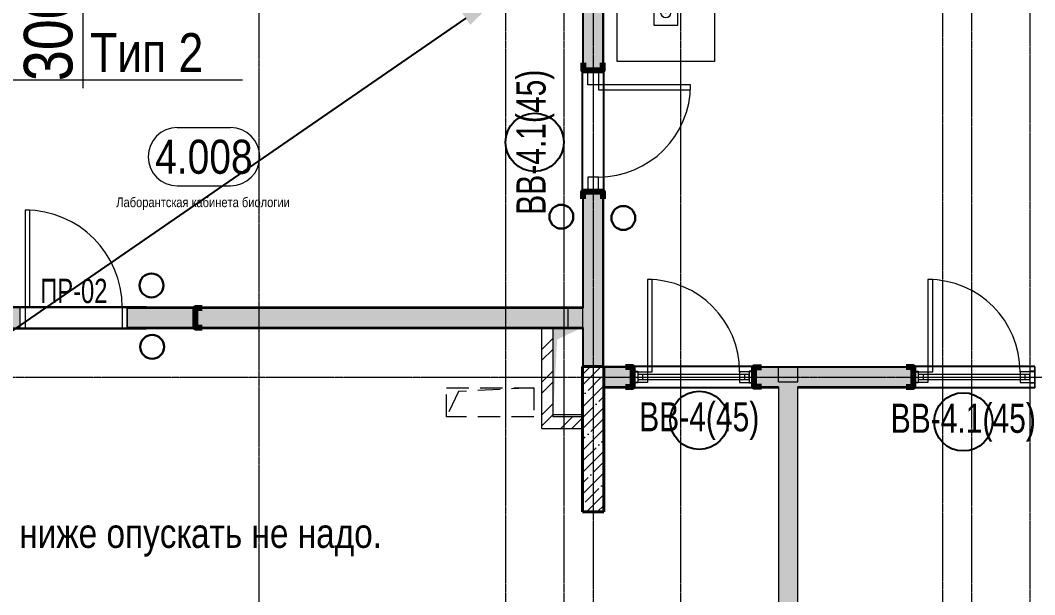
# Model space of a CAD drawing. Header units: millimetres. Extents: x -231292 to 573618, y -153144 to 564035.
# Drawn here: x 97929 to 108379, y 371759 to 377677 of the extents above; entities that cross this region are included whole.
import ezdxf
from ezdxf import colors
from ezdxf.entities.mleader import LeaderData, LeaderLine
from ezdxf.enums import TextEntityAlignment as Align
from ezdxf.math import Vec2, Vec3

# ---------------------------------------------------------------- set-up
doc = ezdxf.new("R2010")
doc.units = ezdxf.units.MM
for name, pattern in [('CENTER2', [28.575, 19.05, -3.175, 3.175, -3.175]), ('HIDDEN', [9.525, 6.35, -3.175]), ('HIDDEN2', [4.7625, 3.175, -1.5875])]:
    doc.linetypes.add(name, pattern=pattern)
doc.layers.get('0').update_dxf_attribs({"color": 250})
doc.layers.get('Defpoints').update_dxf_attribs({"color": 250})
for name, color, linetype, lineweight in [('АР_Area', 250, 'Continuous', 5), ('АР_Витраж', 250, 'Continuous', 13), ('АР_Витраж марка', 250, 'Continuous', 9), ('АР_Двери', 250, 'Continuous', 9), ('АР_Двери_витраж', 250, 'Continuous', 9), ('АР_Колонны', 250, 'Continuous', 35), ('АР_Размеры обшивки', 250, 'Continuous', 5), ('АР_Стены ЖБ', 250, 'Continuous', 35), ('АР_Стены кирпич', 250, 'Continuous', 20), ('АР_Стены ПЕНОблок', 250, 'Continuous', 20), ('АР_Тонкая', 250, 'Continuous', 5), ('АР_Штриховка', 250, 'Continuous', 0), ('КМ_Фахверки', 250, 'Continuous', 80), ('ОВ_Классы', 250, 'Continuous', 0), ('ОВ_Отопление', 250, 'Continuous', 0), ('ОВ_Шахты', 250, 'Continuous', 5), ('Размеры зашивки ГКЛ', 250, 'Continuous', 0), ('РД_Воронки с кровли', 250, 'Continuous', 18), ('РД_Оси_100', 250, 'Continuous', 0), ('РД_проем_инж перемыч_фахверк', 250, 'Continuous', 18), ('СКУД', 250, 'Continuous', 30)]:
    doc.layers.add(name, color=color, linetype=linetype, lineweight=lineweight)
doc.layers.add('РД_Витраж_вн', color=250, linetype='Continuous')
doc.layers.add('РД_Перемычка инж проемов', color=250, linetype='Continuous')
doc.layers.add('РД_Проем', color=250, linetype='Continuous', lineweight=0, plot=False)
doc.layers.add('РД_проем_инж перемыч_подсчет', color=250, linetype='Continuous', lineweight=30, plot=False)
doc.styles.add('Arial0', font='arial.ttf')
doc.styles.add('Arial_09', font='ARIALN.TTF', dxfattribs={"width": 0.9})
doc.styles.add('style1', font='ARIALN.TTF')
doc.styles.add('ккк', font='isocpeur.ttf', dxfattribs={"width": 0.85, "oblique": 15})
doc.dimstyles.new('Dim200_ареал', dxfattribs={"dimscale": 100, "dimtxt": 5, "dimasz": 2.5, "dimexe": 2, "dimexo": 2, "dimgap": 1, "dimtad": 1, "dimzin": 12, "dimdsep": 46, "dimtxsty": 'style1', "dimblk": 'ARCHTICK', "dimcen": 3, "dimdle": 2, "dimclrd": 256, "dimclre": 256, "dimaunit": 1, "dimadec": 0, "dimazin": 3, "dimtfac": 1, "dimtmove": 1, "dimatfit": 3, "dimldrblk": 'OPEN30', "dimfxl": 5, "dimfxlon": 1, "dimtolj": 1, "dimtzin": 0, "dimlwd": 9, "dimlwe": 9, "dimarcsym": 0})

# ---------------------------------------------------------------- blocks, each defined once
blk = doc.blocks.new('otv')
at = {"linetype": 'Continuous'}
blk.add_lwpolyline([(0, -1), (0, 0), (1, 0), (1, -1)], close=True, dxfattribs=at)
blk.add_solid([(0, -1), (0, 0), (0.135, -0.137), (1, 0)], dxfattribs=at)
blk = doc.blocks.new('otv пунктир')
at = {"linetype": 'HIDDEN', "ltscale": 0.07}
blk.add_lwpolyline([(0, 0), (0, 1), (1, 1), (1, 0)], close=True, dxfattribs=at)
blk.add_lwpolyline([(0, 1), (0.135, 0.137), (1, 0)], dxfattribs=at)
blk = doc.blocks.new('Ф_пеноблок 200')
at = {"layer": 'КМ_Фахверки'}
blk.add_lwpolyline([(0, -75), (0, 0), (200, 0), (200, -75)], dxfattribs=at)
blk = doc.blocks.new('СОШ_2200_АР_ОСИ_М100_28.05.24')
at = {"layer": 'РД_Оси_100', "linetype": 'CENTER2'}
for p, q in [((49960, -6155), (49960, 139938.679)), ((33000, 7800), (85055, 7800))]:
    blk.add_line(p, q, dxfattribs=at)
for points in [[(52500, 139938.679), (52500, -5755), (52358.276, -6155)], [(53100, 139938.679), (53100, -5755), (52949.266, -6155)], [(54300, 139938.679), (54300, -6155)], [(57300, 139938.679), (57300, -6155)], [(53400, 70753.904), (53400, -5755), (53550, -6155)], [(57000, 70839.76), (57000, -5755), (56700, -6155)], [(57900, 70753.904), (57900, -6155)]]:
    blk.add_lwpolyline(points, dxfattribs=at)
blk = doc.blocks.new('A$Cd58bfb5e')
at = {"layer": 'РД_Воронки с кровли', "lineweight": 0, "ltscale": 2}
for p, q in [((-500, 0), (0, 150)), ((0, 150), (500, 0)), ((0, -150), (0, 150)), ((500, 0), (-500, 0)), ((500, 0), (0, -150)), ((0, -150), (-500, 0))]:
    blk.add_line(p, q, dxfattribs=at)
at = {"layer": 'РД_Воронки с кровли'}
for points in [[(1000, 500), (1000, -500), (-1000, -500), (-1000, 500)], [(625, -125), (625, 125), (375, 125), (375, -125)]]:
    blk.add_lwpolyline(points, close=True, dxfattribs=at)
at = {"layer": 'РД_Воронки с кровли', "linetype": 'Continuous', "lineweight": 0}
blk.add_lwpolyline([(-625, -125), (-375, -125), (-375, 125), (-625, 125)], close=True, dxfattribs=at)
at = {"layer": 'РД_Воронки с кровли', "lineweight": 0}
for centre in [(-500, 0), (500, 0)]:
    blk.add_circle(centre, 50, dxfattribs=at)
blk = doc.blocks.new('воронки с кровли')
at = {"layer": 'РД_Воронки с кровли', "lineweight": 70, "rotation": 270}
blk.add_blockref('A$Cd58bfb5e', (-177301, 204322), dxfattribs=at)
blk = doc.blocks.new('_ArchTick')
at = {"color": 0, "linetype": 'ByBlock', "const_width": 0.15}
blk.add_lwpolyline([(-0.5, -0.5), (0.5, 0.5)], dxfattribs=at)
blk = doc.blocks.new('*D769')
at = {"layer": 'Defpoints', "color": 0, "transparency": 16777216}
for p in [(97329, 378903), (98575, 378903), (97329, 378603)]:
    blk.add_point(p, dxfattribs=at)
at = {"layer": 'АР_Размеры обшивки', "lineweight": 9, "transparency": 16777216}
for p, q in [((98575, 378403), (98575, 379103)), ((98075, 378903), (98775, 378903)), ((98075, 378603), (98775, 378603)), ((98575, 376976), (98575, 378603))]:
    blk.add_line(p, q, dxfattribs=at)
at = {"layer": 'АР_Размеры обшивки', "lineweight": 9, "transparency": 16777216, "xscale": 250, "yscale": 250, "zscale": 250}
for p, rotation in [((98575, 378903), 90), ((98575, 378603), 270)]:
    blk.add_blockref('_ArchTick', p, dxfattribs=dict(at, rotation=rotation))
at = {"layer": 'АР_Размеры обшивки', "color": 0, "transparency": 16777216, "insert": (98219, 377528), "char_height": 500, "attachment_point": 5, "rotation": 90, "style": 'style1'}
blk.add_mtext('\\A1;300', dxfattribs=at)
blk = doc.blocks.new('_Open30')
at = {"color": 0, "linetype": 'ByBlock', "lineweight": -2}
for p, q in [((-1, 0.268), (0, 0)), ((0, 0), (-1, -0.268)), ((0, 0), (-1, 0))]:
    blk.add_line(p, q, dxfattribs=at)
blk = doc.blocks.new('MOK-МаркаПом_овал_ареал')
for p, q in [((-2.75, 3), (2.75, 3)), ((-2.75, -3), (2.75, -3))]:
    blk.add_line(p, q)
for centre, radius, start, end in [((-2.75, 0), 3, 90, 270), ((2.75, 0), 3, 270, 90), ((-3.75, 0), 3.5, 0, 0.001)]:
    blk.add_arc(centre, radius, start, end)
at = {"color": 0, "style": 'style1'}
blk.add_attdef('АР-ПОМЕЩЕНИЕ:НОМЕР', text='', height=3.5, dxfattribs=at).set_placement((0, 0), align=Align.MIDDLE)
at = {"layer": 'Defpoints', "color": 2, "style": 'style1'}
blk.add_attdef('АР-ПОМЕЩЕНИЕ:НАИМЕНОВАНИЕ', text='', height=1, dxfattribs=at).set_placement((-0.09, -4.81), align=Align.MIDDLE)
blk = doc.blocks.new('МаркаВитража1')
at = {"layer": 'Defpoints'}
blk.add_circle((0, 0), 3, dxfattribs=at)
at = {"color": 0, "linetype": 'ByBlock', "lineweight": -2, "style": 'Arial_09', "width": 0.9}
blk.add_attdef('АР-ОКНО:НАИМЕНОВАНИЕ', text='', height=3, dxfattribs=at).set_placement((0, 0), align=Align.MIDDLE)
blk = doc.blocks.new('MOK-МаркаПеремычки')
at = {"color": 0, "style": 'ккк', "oblique": 15, "width": 0.85}
blk.add_attdef('АР-ПРОЕМ:ПЕРЕМЫЧКА', text='', height=2.5, dxfattribs=at).set_placement((0, 0), align=Align.MIDDLE)

msp = doc.modelspace()

# ---------------------------------------------------------------- hatches: boundary and pattern name
at = {"layer": 'АР_Штриховка', "linetype": 'Continuous', "lineweight": 0}
h = msp.add_hatch(dxfattribs=at)
h.set_pattern_fill('AR-CONC', color=256, angle=-315, style=0)
h.set_pattern_definition([(95, (50428.77, 366201.75), (140.09465, 117.55338), [19.05, -209.55]), (40, (50428.77, 366201.75), (-160.01845, 110.1767), [15.24, -167.6406]), (145.45144, (50440.44, 366211.55), (-19.9238, 227.7301), [16.19, -178.09024]), (91.1842, (50392.85, 366237.67), (221.4102, 161.9534), [28.575, -314.325]), (141.63556, (50411.3, 366251.17), (-7.0866, 342.8268), [24.285, -267.1356]), (36.18415, (50392.85, 366237.67), (-7.0866, 342.8268), [22.86, -251.4597]), (66, (50419.79, 366246.65), (179.51998, 34.89515), [19.05, -209.55]), (11, (50419.79, 366246.65), (-86.5399, 173.9412), [15.24, -167.64]), (116.45145, (50434.75, 366249.56), (92.98005, 208.83634), [16.19, -178.08994]), (82.5, (50428.77, 366201.75), (-57.60547, 61.97341), [0, -165.608, 0, -170.18, 0, -168.275]), (52.5, (50428.77, 366201.75), (-23.58973, 118.087), [0, -97.028, 0, -161.798, 0, -64.135]), (12.5, (50388.716, 366161.7), (99.92786, 91.826196), [0, -63.5, 0, -198.12, 0, -262.89]), (2.5, (50370.76, 366143.74), (86.7639, 122.7224), [0, -82.55, 0, -131.572, 0, -186.69])])
h.paths.add_polyline_path([(103928.768, 378603.128), (103728.768, 378403.128), (103728.768, 377161.753), (103928.768, 377161.753)], flags=0)
h.paths.add_polyline_path([(103928.768, 375911.753), (103728.768, 375911.753), (103728.768, 374711.752), (103778.768, 374648.419), (103928.768, 374721.752)], flags=0)
h.paths.add_polyline_path([(103928.768, 374721.752), (103778.768, 374648.419), (103728.768, 374511.752), (103728.768, 374111.753), (103928.768, 374111.753)], flags=0)
h = msp.add_hatch(dxfattribs=at)
h.set_pattern_fill('AR-CONC', color=256, angle=45, style=0)
h.set_pattern_definition([(95, (50428.77, 366201.75), (140.09465, 117.5534), [19.05, -209.55]), (40, (50428.77, 366201.75), (-160.01845, 110.1767), [15.24, -167.6406]), (145.45144, (50440.44, 366211.55), (-19.9238, 227.7301), [16.19, -178.09024]), (91.1842, (50392.85, 366237.67), (221.4102, 161.9534), [28.575, -314.325]), (141.63556, (50411.3, 366251.17), (-7.0866, 342.8268), [24.285, -267.1356]), (36.18415, (50392.85, 366237.67), (-7.0866, 342.8268), [22.86, -251.4597]), (66, (50419.79, 366246.65), (179.52, 34.89515), [19.05, -209.55]), (11, (50419.79, 366246.65), (-86.5399, 173.9412), [15.24, -167.64]), (116.45145, (50434.75, 366249.56), (92.98005, 208.83634), [16.19, -178.08994]), (82.5, (50428.77, 366201.75), (-57.60547, 61.97341), [0, -165.608, 0, -170.18, 0, -168.275]), (52.5, (50428.77, 366201.75), (-23.58973, 118.087), [0, -97.028, 0, -161.798, 0, -64.135]), (12.5, (50388.716, 366161.7), (99.92786, 91.826196), [0, -63.5, 0, -198.12, 0, -262.89]), (2.5, (50370.76, 366143.74), (86.7639, 122.7224), [0, -82.55, 0, -131.572, 0, -186.69])])
h.paths.add_polyline_path([(103728.768, 374511.752), (103778.768, 374648.419), (103728.768, 374711.752), (99028.771, 374711.752), (99028.771, 374511.752)], flags=0)
h.paths.add_polyline_path([(97928.768, 374511.752), (97928.768, 374711.752), (96128.767, 374711.752), (96128.767, 374511.752)], flags=0)
h = msp.add_hatch(dxfattribs=at)
h.set_pattern_fill('ANSI32', color=256, scale=25, style=0)
h.set_pattern_definition([(45, (50428.77, 366201.75), (-168.3798, 168.3798), []), (45, (50541.02, 366201.75), (-168.3798, 168.3798), [])])
h.paths.add_polyline_path([(103298.768, 373471.752), (103418.768, 373591.752), (103418.768, 374511.752), (103298.768, 374511.752)], flags=0)
at = {"layer": 'АР_Штриховка', "linetype": 'Continuous', "lineweight": 5}
h = msp.add_hatch(dxfattribs=at)
h.set_pattern_fill('ANSI35', color=256, scale=25, style=0)
h.set_pattern_definition([(45, (50428.77, 366201.75), (-112.2532, 112.2532), []), (45, (50541.02, 366201.75), (-112.2532, 112.2532), [198.4375, -39.6875, 0, -39.6875])])
h.paths.add_polyline_path([(103718.768, 372611.753), (103938.768, 372611.753), (103938.768, 374111.753), (103718.768, 374111.753)], flags=0)
at = {"layer": 'АР_Штриховка', "linetype": 'Continuous', "lineweight": 0}
h = msp.add_hatch(dxfattribs=at)
h.set_pattern_fill('AR-CONC', color=256, angle=45, style=0)
h.set_pattern_definition([(95, (50428.77, 366201.75), (140.09465, 117.55338), [19.05, -209.55]), (40, (50428.77, 366201.75), (-160.01845, 110.1767), [15.24, -167.6406]), (145.45144, (50440.44, 366211.55), (-19.9238, 227.7301), [16.19, -178.09024]), (91.1842, (50392.85, 366237.67), (221.41024, 161.9534), [28.575, -314.325]), (141.63556, (50411.3, 366251.17), (-7.0866, 342.8268), [24.285, -267.1356]), (36.18415, (50392.85, 366237.67), (-7.0866, 342.8268), [22.86, -251.4597]), (66, (50419.79, 366246.65), (179.51998, 34.89515), [19.05, -209.55]), (11, (50419.79, 366246.65), (-86.5399, 173.9412), [15.24, -167.64]), (116.45145, (50434.75, 366249.56), (92.98005, 208.83634), [16.19, -178.08994]), (82.5, (50428.77, 366201.75), (-57.60547, 61.973414), [0, -165.608, 0, -170.18, 0, -168.275]), (52.5, (50428.77, 366201.75), (-23.58973, 118.087), [0, -97.028, 0, -161.798, 0, -64.135]), (12.5, (50388.716, 366161.7), (99.92786, 91.826196), [0, -63.5, 0, -198.12, 0, -262.89]), (2.5, (50370.76, 366143.74), (86.7639, 122.7224), [0, -82.55, 0, -131.572, 0, -186.69])])
h.paths.add_polyline_path([(103938.771, 374101.752), (103938.771, 373901.752), (104238.768, 373901.752), (104238.768, 374101.752)], flags=0)
h.paths.add_polyline_path([(105488.768, 374101.752), (105488.768, 373901.752), (105738.768, 373901.752), (105805.434, 373951.752), (105738.768, 374101.752)], flags=0)
h.paths.add_polyline_path([(105738.768, 374101.752), (105805.434, 373951.752), (105938.768, 373901.752), (107128.572, 373901.752), (107128.572, 374101.752)], flags=0)
h.paths.add_polyline_path([(108378.572, 374101.752), (108378.572, 373901.752), (108378.768, 373901.752), (108378.768, 374101.752)], flags=0)
h = msp.add_hatch(dxfattribs=at)
h.set_pattern_fill('AR-CONC', color=256, angle=-315, style=0)
h.set_pattern_definition([(95, (50428.77, 366201.75), (140.09465, 117.55338), [19.05, -209.55]), (40, (50428.77, 366201.75), (-160.01845, 110.1767), [15.24, -167.6406]), (145.45144, (50440.44, 366211.55), (-19.9238, 227.7301), [16.19, -178.09024]), (91.1842, (50392.85, 366237.67), (221.4102, 161.9534), [28.575, -314.325]), (141.63556, (50411.3, 366251.17), (-7.0866, 342.8268), [24.285, -267.1356]), (36.18415, (50392.85, 366237.67), (-7.0866, 342.8268), [22.86, -251.4597]), (66, (50419.79, 366246.65), (179.51998, 34.89515), [19.05, -209.55]), (11, (50419.79, 366246.65), (-86.5399, 173.9412), [15.24, -167.64]), (116.45145, (50434.75, 366249.56), (92.98005, 208.83634), [16.19, -178.08994]), (82.5, (50428.77, 366201.75), (-57.60547, 61.97341), [0, -165.608, 0, -170.18, 0, -168.275]), (52.5, (50428.77, 366201.75), (-23.58973, 118.087), [0, -97.028, 0, -161.798, 0, -64.135]), (12.5, (50388.716, 366161.7), (99.92786, 91.826196), [0, -63.5, 0, -198.12, 0, -262.89]), (2.5, (50370.76, 366143.74), (86.7639, 122.7224), [0, -82.55, 0, -131.572, 0, -186.69])])
h.paths.add_polyline_path([(105938.768, 373901.752), (105805.434, 373951.752), (105738.768, 373901.752), (105738.768, 366301.753), (105938.768, 366301.753)], flags=0)
h = msp.add_hatch(dxfattribs=at)
h.set_pattern_fill('ANSI32', color=256, scale=25, style=0)
h.set_pattern_definition([(45, (50428.77, 366201.75), (-168.3798, 168.3798), []), (45, (50541.02, 366201.75), (-168.3798, 168.3798), [])])
h.paths.add_polyline_path([(103718.768, 373471.752), (103718.768, 373591.752), (103418.768, 373591.752), (103298.768, 373471.752)], flags=0)
at = {"layer": 'ОВ_Отопление', "linetype": 'Continuous', "lineweight": 5}
for points in [[(103718.768, 374721.752), (103568.768, 374721.752), (103643.768, 374611.752)], [(103568.768, 374721.752), (103568.768, 374501.752), (103643.768, 374611.752)], [(105738.768, 374101.752), (105738.768, 373951.752), (105838.768, 374026.752)], [(105738.768, 373951.752), (105938.768, 373951.752), (105838.768, 374026.752)]]:
    msp.add_hatch(color=256, dxfattribs=at).paths.add_polyline_path(points, flags=0)

# ---------------------------------------------------------------- linework, layer by layer
at = {"layer": 'АР_Витраж', "linetype": 'Continuous', "lineweight": 5}
for p, q in [((104238.768, 374111.752), (105488.768, 374111.752)), ((107128.572, 374111.752), (108378.572, 374111.752)), ((104238.768, 373891.752), (105488.768, 373891.752)), ((107128.572, 373891.752), (108378.572, 373891.752))]:
    msp.add_line(p, q, dxfattribs=at)
at = {"layer": 'АР_Витраж', "linetype": 'Continuous', "lineweight": 13}
for p, q in [((104338.768, 374026.752), (104338.768, 373976.752)), ((105388.768, 374026.752), (105388.768, 373976.752)), ((107228.572, 374026.752), (107228.572, 373976.752)), ((108278.572, 374026.752), (108278.572, 373976.752)), ((104338.768, 374001.752), (105388.768, 374001.752)), ((107228.572, 374001.752), (108278.572, 374001.752))]:
    msp.add_line(p, q, dxfattribs=at)
for points in [[(104288.768, 373941.752), (104238.768, 373941.752), (104238.768, 374061.752), (104288.768, 374061.752)], [(104288.768, 374026.752), (104288.768, 373976.752), (105438.768, 373976.752), (105438.768, 374026.752)], [(105438.768, 373941.752), (105488.768, 373941.752), (105488.768, 374061.752), (105438.768, 374061.752)], [(107178.572, 373941.752), (107128.572, 373941.752), (107128.572, 374061.752), (107178.572, 374061.752)], [(107178.572, 374026.752), (107178.572, 373976.752), (108328.572, 373976.752), (108328.572, 374026.752)], [(108328.572, 373941.752), (108378.572, 373941.752), (108378.572, 374061.752), (108328.572, 374061.752)]]:
    msp.add_lwpolyline(points, close=True, dxfattribs=at)
at = {"layer": 'АР_Двери', "linetype": 'Continuous', "lineweight": 9}
for points in [[(97978.768, 374721.752), (98028.768, 374721.752), (98028.768, 375721.752), (97978.768, 375721.752)], [(97978.768, 374501.752), (97928.768, 374501.752), (97928.768, 374721.752), (97978.768, 374721.752)], [(98978.768, 374501.752), (99028.768, 374501.752), (99028.768, 374721.752), (98978.768, 374721.752)]]:
    msp.add_lwpolyline(points, close=True, dxfattribs=at)
msp.add_arc((97978.768, 374721.752), 1000, 0, 90, dxfattribs=at)
at = {"layer": 'АР_Двери_витраж', "linetype": 'Continuous', "lineweight": 9}
for points in [[(103773.768, 377011.753), (103773.768, 377161.753), (103883.768, 377161.753), (103883.768, 377011.753)], [(103883.768, 377011.753), (103883.768, 376961.753), (104833.768, 376961.752), (104833.768, 377011.752)], [(103773.768, 376061.753), (103773.768, 375911.753), (103883.768, 375911.753), (103883.768, 376061.753)], [(104388.768, 374056.752), (104438.768, 374056.752), (104438.768, 375006.752), (104388.768, 375006.752)], [(107278.572, 374056.752), (107328.572, 374056.752), (107328.572, 375006.752), (107278.572, 375006.752)], [(104388.768, 373946.752), (104238.768, 373946.752), (104238.768, 374056.752), (104388.768, 374056.752)], [(105338.768, 373946.752), (105488.768, 373946.752), (105488.768, 374056.752), (105338.768, 374056.752)], [(107278.572, 373946.752), (107128.572, 373946.752), (107128.572, 374056.752), (107278.572, 374056.752)], [(108228.572, 373946.752), (108378.572, 373946.752), (108378.572, 374056.752), (108228.572, 374056.752)]]:
    msp.add_lwpolyline(points, close=True, dxfattribs=at)
for centre, start, end in [((103883.768, 377011.753), 269.9999958, 359.9999958), ((104388.768, 374056.752), 0, 90), ((107278.572, 374056.752), 0, 90)]:
    msp.add_arc(centre, 950, start, end, dxfattribs=at)
at = {"layer": 'АР_Колонны', "linetype": 'HIDDEN2', "lineweight": 25}
for p, q in [((103718.768, 374111.753), (103938.768, 374111.753)), ((103718.768, 372611.753), (103718.768, 374111.753)), ((103938.768, 374111.753), (103938.768, 372611.753)), ((103938.768, 372611.753), (103718.768, 372611.753))]:
    msp.add_line(p, q, dxfattribs=at)
at = {"layer": 'АР_Колонны', "linetype": 'Continuous', "lineweight": 35}
for p, q in [((103938.768, 374111.753), (103718.768, 374111.753)), ((103718.768, 374111.753), (103718.768, 372611.753)), ((103938.768, 372611.753), (103938.768, 374111.753)), ((103718.768, 372611.753), (103938.768, 372611.753))]:
    msp.add_line(p, q, dxfattribs=at)
at = {"layer": 'АР_Стены ЖБ', "linetype": 'Continuous', "lineweight": 40}
for p, q in [((103938.768, 374111.753), (103718.768, 374111.753)), ((103718.768, 374111.753), (103718.768, 372611.753)), ((103938.768, 372611.753), (103938.768, 374111.753)), ((103718.768, 372611.753), (103938.768, 372611.753))]:
    msp.add_line(p, q, dxfattribs=at)
at = {"layer": 'АР_Стены кирпич', "linetype": 'Continuous', "lineweight": 20}
for p, q in [((103418.768, 374511.752), (103298.768, 374511.752)), ((103298.768, 374511.752), (103298.768, 373471.752)), ((103418.768, 373591.752), (103418.768, 374511.752)), ((103718.768, 373591.752), (103418.768, 373591.752)), ((103718.768, 373471.752), (103718.768, 373591.752)), ((103298.768, 373471.752), (103718.768, 373471.752))]:
    msp.add_line(p, q, dxfattribs=at)
at = {"layer": 'АР_Стены ПЕНОблок', "linetype": 'Continuous', "lineweight": 20}
for p, q in [((103928.768, 377161.753), (103928.768, 378603.128)), ((103728.768, 378403.128), (103728.768, 377161.753)), ((103728.768, 377161.753), (103928.768, 377161.753)), ((103928.768, 375911.753), (103728.768, 375911.753)), ((103728.768, 375911.753), (103728.768, 374711.752)), ((103928.768, 374111.753), (103928.768, 375911.753)), ((103728.768, 374711.752), (99028.771, 374711.752)), ((99028.771, 374711.752), (99028.771, 374511.752)), ((99028.771, 374511.752), (103728.768, 374511.752)), ((103728.768, 374511.752), (103728.768, 374111.753)), ((103728.768, 374111.753), (103928.768, 374111.753)), ((103938.771, 374101.752), (103938.771, 373901.752)), ((104238.768, 374101.752), (103938.771, 374101.752)), ((104238.768, 373901.752), (104238.768, 374101.752)), ((105488.768, 374101.752), (107128.572, 374101.752)), ((105488.768, 374101.752), (105488.768, 373901.752)), ((107128.572, 373901.752), (107128.572, 374101.752)), ((108378.572, 374101.752), (108378.572, 373901.752)), ((108378.768, 374101.752), (108378.572, 374101.752)), ((108378.768, 373901.752), (108378.768, 374101.752)), ((103938.771, 373901.752), (104238.768, 373901.752)), ((105488.768, 373901.752), (105738.768, 373901.752)), ((105738.768, 373901.752), (105738.768, 366301.753)), ((105938.768, 373901.752), (107128.572, 373901.752)), ((105938.768, 366301.753), (105938.768, 373901.752)), ((108378.572, 373901.752), (108378.768, 373901.752))]:
    msp.add_line(p, q, dxfattribs=at)
at = {"layer": 'АР_Тонкая', "linetype": 'Continuous', "lineweight": 0}
for p, q in [((103928.768, 377161.753), (103928.768, 378582.041)), ((103938.768, 377161.753), (103938.768, 378582.041)), ((103718.768, 378403.128), (103718.768, 377161.753)), ((103728.768, 377161.753), (103728.768, 378403.128)), ((103718.768, 377161.753), (103728.768, 377161.753)), ((103928.768, 377161.753), (103938.768, 377161.753)), ((103728.768, 375911.753), (103718.768, 375911.753)), ((103718.768, 375911.753), (103718.768, 374721.752)), ((103728.768, 374711.752), (103728.768, 375911.753)), ((103928.768, 374111.753), (103928.768, 375911.753)), ((103938.768, 375911.753), (103928.768, 375911.753)), ((103938.768, 374111.753), (103938.768, 375911.753)), ((103718.768, 374721.752), (99028.771, 374721.752)), ((99028.771, 374721.752), (99028.771, 374711.752)), ((99028.771, 374711.752), (103728.768, 374711.752)), ((103728.768, 374511.752), (99028.771, 374511.752)), ((99028.771, 374511.752), (99028.771, 374501.752)), ((99028.771, 374501.752), (103718.768, 374501.752)), ((103718.768, 374501.752), (103718.768, 374111.753)), ((103728.768, 374111.753), (103728.768, 374511.752)), ((103718.768, 374111.753), (103728.768, 374111.753)), ((103928.768, 374111.753), (103938.768, 374111.753)), ((103938.771, 374111.752), (103938.771, 374101.752)), ((104238.768, 374111.752), (103938.771, 374111.752)), ((103938.771, 374101.752), (104238.768, 374101.752)), ((104238.768, 374101.752), (104238.768, 374111.752)), ((105488.768, 374111.752), (107128.572, 374111.752)), ((105488.768, 374111.752), (105488.768, 374101.752)), ((105488.768, 374101.752), (107128.572, 374101.752)), ((107128.572, 374101.752), (107128.572, 374111.752)), ((108378.572, 374111.752), (108378.572, 374101.752)), ((108378.768, 374111.752), (108378.572, 374111.752)), ((108378.572, 374101.752), (108378.768, 374101.752)), ((108378.768, 374101.752), (108378.768, 374111.752)), ((103938.771, 373901.752), (103938.771, 373891.752)), ((104238.768, 373901.752), (103938.771, 373901.752)), ((103938.771, 373891.752), (104238.768, 373891.752)), ((104238.768, 373891.752), (104238.768, 373901.752)), ((105488.768, 373901.752), (105488.768, 373891.752)), ((105738.768, 373901.752), (105488.768, 373901.752)), ((105488.768, 373891.752), (105738.768, 373891.752)), ((107128.572, 373901.752), (105938.768, 373901.752)), ((105938.768, 373901.752), (105938.768, 373891.752)), ((105938.768, 373891.752), (107128.572, 373891.752)), ((107128.572, 373891.752), (107128.572, 373901.752)), ((108378.572, 373901.752), (108378.572, 373891.752)), ((108378.768, 373901.752), (108378.572, 373901.752)), ((108378.572, 373891.752), (108378.768, 373891.752)), ((108378.768, 373891.752), (108378.768, 373901.752))]:
    msp.add_line(p, q, dxfattribs=at)
at = {"layer": 'ОВ_Отопление', "linetype": 'Continuous', "lineweight": 9}
for p, q in [((103568.768, 374721.752), (103718.768, 374721.752)), ((103568.768, 374721.752), (103568.768, 374501.752)), ((103718.768, 374721.752), (103718.768, 374501.752)), ((103568.768, 374501.752), (103718.768, 374501.752)), ((105738.768, 373951.752), (105738.768, 374101.752)), ((105738.768, 374101.752), (105938.768, 374101.752)), ((105938.768, 373951.752), (105938.768, 374101.752)), ((105738.768, 373951.752), (105938.768, 373951.752))]:
    msp.add_line(p, q, dxfattribs=at)
at = {"layer": 'РД_Витраж_вн', "linetype": 'Continuous', "lineweight": -3}
for p, q in [((103718.768, 375911.753), (103718.768, 377161.753)), ((103938.768, 375911.753), (103938.768, 377161.753)), ((105488.768, 374111.752), (104238.768, 374111.752)), ((108378.572, 374111.752), (107128.572, 374111.752)), ((105488.768, 373891.752), (104238.768, 373891.752)), ((108378.572, 373891.752), (107128.572, 373891.752))]:
    msp.add_line(p, q, dxfattribs=at)
at = {"layer": 'РД_Проем', "linetype": 'Continuous', "lineweight": 0}
for p, q in [((103718.768, 375911.753), (103718.768, 377161.753)), ((103938.768, 375911.753), (103938.768, 377161.753)), ((99028.771, 374721.752), (97928.771, 374721.752)), ((99028.771, 374501.752), (97928.771, 374501.752)), ((105488.768, 374111.752), (104238.768, 374111.752)), ((108378.572, 374111.752), (107128.572, 374111.752)), ((105488.768, 373891.752), (104238.768, 373891.752)), ((108378.572, 373891.752), (107128.572, 373891.752))]:
    msp.add_line(p, q, dxfattribs=at)
at = {"layer": 'РД_проем_инж перемыч_подсчет', "linetype": 'Continuous', "lineweight": 30}
for p, q in [((99228.771, 374721.752), (97728.771, 374721.752)), ((99228.771, 374501.752), (97728.771, 374501.752))]:
    msp.add_line(p, q, dxfattribs=at)
at = {"layer": 'РД_проем_инж перемыч_фахверк', "linetype": 'Continuous', "lineweight": 18}
for p, q in [((103718.768, 377161.753), (103718.768, 375911.753)), ((103938.768, 377161.753), (103938.768, 375911.753)), ((105488.964, 374111.752), (104238.964, 374111.752)), ((108378.768, 374111.752), (107128.768, 374111.752)), ((105488.964, 373891.752), (104238.964, 373891.752)), ((108378.768, 373891.752), (107128.768, 373891.752))]:
    msp.add_line(p, q, dxfattribs=at)
at = {"layer": 'СКУД'}
for centre in [(103502.441, 375653.53), (104141.049, 375640.111), (99279.801, 374945.496), (99287.173, 374313.192)]:
    msp.add_circle(centre, 122.942, dxfattribs=at)

# ---------------------------------------------------------------- block references
at = {"layer": 'АР_Area', "linetype": 'Continuous', "lineweight": 5, "xscale": 100, "yscale": 100, "zscale": 100}
msp.add_blockref('MOK-МаркаПом_овал_ареал', (99820.362, 376271.146), dxfattribs=at).add_auto_attribs({'АР-ПОМЕЩЕНИЕ:НОМЕР': '4.008', 'АР-ПОМЕЩЕНИЕ:НАИМЕНОВАНИЕ': 'Лаборантская кабинета биологии'})
at = {"layer": 'АР_Витраж марка', "linetype": 'Continuous', "lineweight": 9, "xscale": 100, "yscale": 100, "zscale": 100, "rotation": 90}
msp.add_blockref('МаркаВитража1', (103227.267, 376420.358), dxfattribs=at).add_auto_attribs({'АР-ОКНО:НАИМЕНОВАНИЕ': 'ВВ-4.1(45)'})
at = {"layer": 'АР_Витраж марка', "linetype": 'Continuous', "lineweight": 9, "xscale": 100, "yscale": 100, "zscale": 100}
for p, values in [((104922.812, 373555.34), {'АР-ОКНО:НАИМЕНОВАНИЕ': 'ВВ-4(45)'}), ((107642.959, 373539.919), {'АР-ОКНО:НАИМЕНОВАНИЕ': 'ВВ-4.1(45)'})]:
    msp.add_blockref('МаркаВитража1', p, dxfattribs=at).add_auto_attribs(values)
at = {"layer": 'КМ_Фахверки', "xscale": -1}
for p, rotation in [((103728.768, 377161.753), 180), ((99728.767, 374711.752), 90), ((104238.768, 373901.752), 270), ((107128.768, 373901.752), 270)]:
    msp.add_blockref('Ф_пеноблок 200', p, dxfattribs=dict(at, rotation=rotation))
at = {"layer": 'КМ_Фахверки'}
msp.add_blockref('Ф_пеноблок 200', (103728.768, 375911.753), dxfattribs=at)
at = {"layer": 'КМ_Фахверки', "rotation": 90}
msp.add_blockref('Ф_пеноблок 200', (105488.964, 373901.752), dxfattribs=at)
at = {"layer": 'ОВ_Классы', "xscale": 300, "yscale": 900, "rotation": 270}
msp.add_blockref('otv пунктир', (102318.768, 373891.752), dxfattribs=at)
at = {"layer": 'ОВ_Шахты', "xscale": 300, "yscale": 900, "zscale": 300}
msp.add_blockref('otv', (103418.768, 374511.752), dxfattribs=at)
at = {"layer": 'РД_Воронки с кровли', "lineweight": 0}
msp.add_blockref('воронки с кровли', (281879.593, 173928.913), dxfattribs=at)
at = {"layer": 'РД_Оси_100'}
msp.add_blockref('СОШ_2200_АР_ОСИ_М100_28.05.24', (50428.768, 366201.753), dxfattribs=at)
at = {"layer": 'РД_Перемычка инж проемов', "linetype": 'Continuous', "lineweight": -3}
ref = msp.add_blockref('MOK-МаркаПеремычки', (98480.376, 374888.781, 200), dxfattribs=dict(at, xscale=100, yscale=100, zscale=100))
ref.add_attrib('АР-ПРОЕМ:ПЕРЕМЫЧКА', 'ПР-02', dxfattribs={"layer": '0', "color": 0, "height": 250, "style": 'Arial0', "width": 0.7}).set_placement((98480.376, 374888.781, 200), align=Align.MIDDLE)

# ---------------------------------------------------------------- dimensions: what is measured, and where the dimension line sits
at = {"layer": 'АР_Размеры обшивки'}
dim = msp.add_linear_dim(base=(98574.768, 378903.124), p1=(97328.771, 378603.125), p2=(97328.771, 378903.124), angle=90, dimstyle='Dim200_ареал', override={"dimdec": 0}, dxfattribs=at)
dim.commit()
dim.dimension.update_dxf_attribs({"geometry": '*D769', "text_midpoint": (98826.768, 377527.7), "dimtype": 160})

# ---------------------------------------------------------------- leaders
at = {"layer": 'Размеры зашивки ГКЛ'}
ml = msp.add_multileader_mtext('Standard', dxfattribs=at)
ml.set_content('\\pxsm1;Тип 2 ', color=(0, 0, 138), style='style1')
ml.set_leader_properties(color=256, linetype='ByLayer', lineweight=9)
ml.build(insert=Vec2(0, 0))
ml.multileader.update_dxf_attribs({"has_dogleg": 0, "text_left_attachment_type": 6, "text_right_attachment_type": 6, "text_bottom_attachment_type": 10, "dogleg_length": 25, "arrow_head_size": 400})
ctx = ml.context
ctx.base_point, ctx.char_height, ctx.arrow_head_size, ctx.landing_gap_size, ctx.plane_origin = Vec3(98597.434, 377064.319), 400, 400, 50, Vec3(91798.819, 384034.883)
ctx.left_attachment, ctx.right_attachment, ctx.top_attachment = 6, 6, 10
notes = []
notes.append((ctx, [(0, (1, 1, 0), (98572.434, 377064.319), (1, 0), 25, [(1, [(96455.044, 377064.319)], 0, [])])]))
ctx.mtext.insert, ctx.mtext.width, ctx.mtext.defined_height, ctx.mtext.line_spacing_factor, ctx.mtext.flow_direction = Vec3(98647.434, 377544.319), 1668.44707, 600, 0.3, 5
at = {"layer": 'РД_Воронки с кровли', "lineweight": 70}
ml = msp.add_multileader_mtext('Standard', dxfattribs=at)
ml.set_content('ВК_Под потолком 4 этажа уйдет в с.у. соседний. ниже опускать не надо.', color=256, style='style1')
ml.set_leader_properties(color=256)
ml.build(insert=Vec2(0, 0))
ml.multileader.update_dxf_attribs({"has_dogleg": 0, "text_left_attachment_type": 6, "text_right_attachment_type": 6, "arrow_head_size": 500, "scale": 100})
ctx = ml.context
ctx.base_point, ctx.scale, ctx.char_height, ctx.arrow_head_size, ctx.landing_gap_size, ctx.plane_origin, ctx.plane_x_axis, ctx.plane_y_axis = Vec3(89976.721, 372153.495), 100, 300, 500, 50, Vec3(64943.192, 362296.395), Vec3(1, 0.00000001), Vec3(-0.00000001, 1)
ctx.left_attachment, ctx.right_attachment = 6, 6
notes.append((ctx, [(0, (1, 1, 0), (94475.649, 372153.495), (-1, -0.00000001), 8, [(1, [(102928.768, 377981.754)], 0, [])])]))
ctx.mtext.insert, ctx.mtext.text_direction, ctx.mtext.rotation, ctx.mtext.width, ctx.mtext.defined_height, ctx.mtext.flow_direction = Vec3(90028.768, 372541.694), Vec3(1, 0.00000001), 0.00000001, 4538.94863, 395.157, 5
for ctx, leaders in notes:
    for number, flags, end, landing, length, lines in leaders:
        leader = LeaderData()
        leader.index, (leader.has_last_leader_line, leader.has_dogleg_vector, leader.attachment_direction) = number, flags
        leader.last_leader_point, leader.dogleg_vector, leader.dogleg_length = Vec3(end), Vec3(landing), length
        for number, points, colour, breaks in lines:
            line = LeaderLine()
            line.index, line.vertices, line.color, line.breaks = number, Vec3.list(points), colors.encode_raw_color(colour), breaks
            leader.lines.append(line)
        ctx.leaders.append(leader)

doc.saveas('drawing.dxf')
